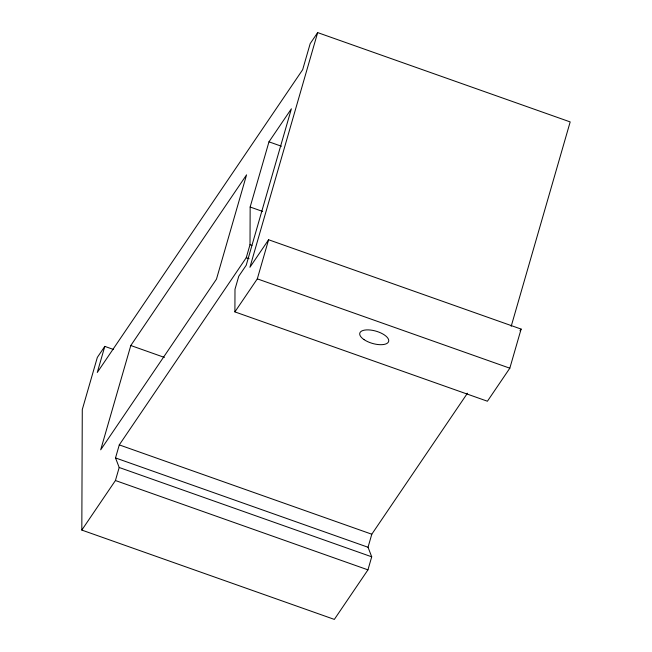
<?xml version="1.0" encoding="UTF-8"?>
<svg xmlns="http://www.w3.org/2000/svg" width="652" height="652" viewBox="0 0 652 652"><rect width="100%" height="100%" fill="white"/><g stroke="black" fill="none" stroke-linecap="round" stroke-linejoin="round"><path stroke-width="0.98" d="M467.451 393.205L371.795 534.216L368.038 547.256L371.713 556.816L367.948 569.856L334.337 619.4L81.818 530.076L82.282 409.554L97.335 357.402L104.801 346.391L113.44 349.448M511.192 326.293L570.182 121.924L317.663 32.6L249.928 267.279L268.6 239.749L521.119 329.081L509.823 368.193L487.419 401.224L234.899 311.892L234.989 289.292L238.754 276.261L246.22 265.25L291.379 108.794L268.974 141.826L250.156 207.018L250.009 244.679L246.252 257.719L119.283 444.892L115.518 457.932L119.194 467.492L115.428 480.524L81.818 530.076M104.801 346.391L97.278 372.471L302.667 69.682L310.189 43.611L317.663 32.6M130.799 345.519L100.693 449.823L216.464 279.162L246.562 174.858L130.799 345.519L164.402 357.41M234.899 311.892L257.312 278.86L268.6 239.749M519.986 330.743L521.119 329.081M268.974 141.826L281.452 146.244M250.156 207.018L262.634 211.435M250.009 244.679L251.933 245.356M246.252 257.719L249.129 258.738M257.312 278.86L509.823 368.193M119.283 444.892L371.795 534.216M115.518 457.932L368.038 547.256M119.194 467.492L371.713 556.816M115.428 480.524L367.948 569.856M363.979 339.578A14.996 6.381 16.1 0 0 388.258 342.251A14.996 6.381 16.1 0 0 370.45 330.042A14.996 6.381 16.1 0 0 363.979 339.578"/></g></svg>
